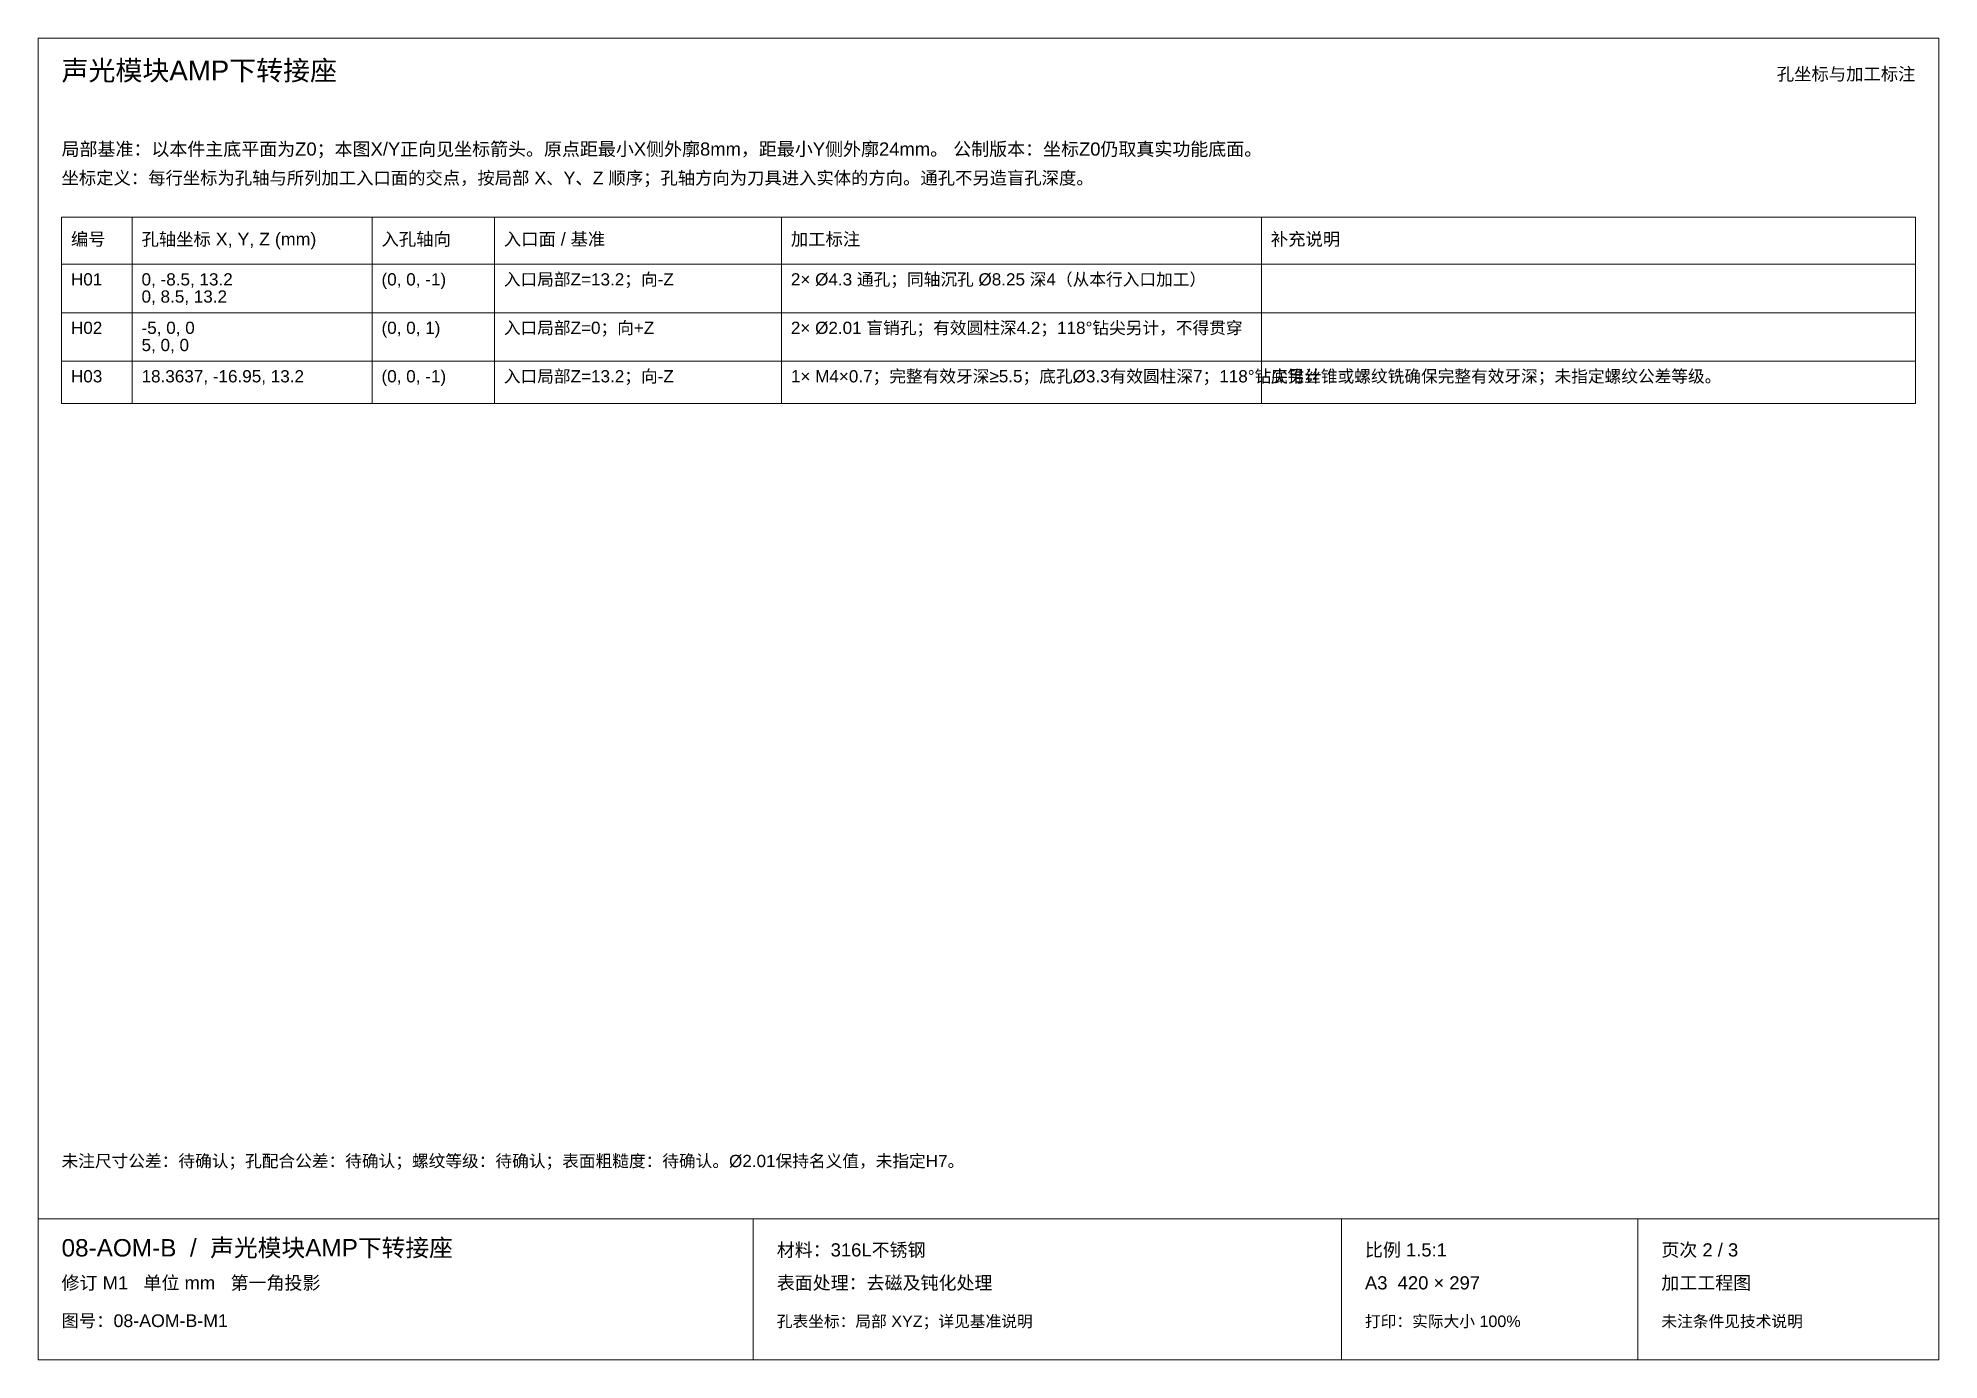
# Paper-space layout '02_孔表及加工说明' of a CAD drawing. Header units: millimetres. Extents: x 8 to 412, y 8 to 289.
import ezdxf
from ezdxf.enums import TextEntityAlignment as Align

# ---------------------------------------------------------------- set-up
doc = ezdxf.new("R2010")
doc.units = ezdxf.units.MM
doc.layers.add('ANNOTATIONS', color=7, linetype='CONTINUOUS', lineweight=18)
doc.styles.add('CJK', font='Arial Unicode.ttf')

psp = doc.layouts.new('02_孔表及加工说明')

# ---------------------------------------------------------------- linework, layer by layer
at = {"layer": 'ANNOTATIONS'}
for p, q in [((412, 289), (8, 289)), ((8, 289), (8, 8)), ((412, 8), (412, 289)), ((28, 250.9), (13, 250.9)), ((13, 250.9), (13, 240.9)), ((28, 240.9), (28, 250.9)), ((79, 250.9), (28, 250.9)), ((28, 250.9), (28, 240.9)), ((79, 240.9), (79, 250.9)), ((105, 250.9), (79, 250.9)), ((79, 250.9), (79, 240.9)), ((105, 240.9), (105, 250.9)), ((166, 250.9), (105, 250.9)), ((105, 250.9), (105, 240.9)), ((166, 240.9), (166, 250.9)), ((268, 250.9), (166, 250.9)), ((166, 250.9), (166, 240.9)), ((268, 240.9), (268, 250.9)), ((407, 250.9), (268, 250.9)), ((268, 250.9), (268, 240.9)), ((407, 240.9), (407, 250.9)), ((13, 240.9), (28, 240.9)), ((28, 240.9), (13, 240.9)), ((13, 240.9), (13, 230.6)), ((28, 240.9), (79, 240.9)), ((28, 230.6), (28, 240.9)), ((79, 240.9), (28, 240.9)), ((28, 240.9), (28, 230.6)), ((79, 240.9), (105, 240.9)), ((79, 230.6), (79, 240.9)), ((105, 240.9), (79, 240.9)), ((79, 240.9), (79, 230.6)), ((105, 240.9), (166, 240.9)), ((105, 230.6), (105, 240.9)), ((166, 240.9), (105, 240.9)), ((105, 240.9), (105, 230.6)), ((166, 240.9), (268, 240.9)), ((166, 230.6), (166, 240.9)), ((268, 240.9), (166, 240.9)), ((166, 240.9), (166, 230.6)), ((268, 240.9), (407, 240.9)), ((268, 230.6), (268, 240.9)), ((407, 240.9), (268, 240.9)), ((268, 240.9), (268, 230.6)), ((407, 230.6), (407, 240.9)), ((13, 230.6), (28, 230.6)), ((28, 230.6), (13, 230.6)), ((13, 230.6), (13, 220.3)), ((28, 230.6), (79, 230.6)), ((28, 220.3), (28, 230.6)), ((79, 230.6), (28, 230.6)), ((28, 230.6), (28, 220.3)), ((79, 230.6), (105, 230.6)), ((79, 220.3), (79, 230.6)), ((105, 230.6), (79, 230.6)), ((79, 230.6), (79, 220.3)), ((105, 230.6), (166, 230.6)), ((105, 220.3), (105, 230.6)), ((166, 230.6), (105, 230.6)), ((105, 230.6), (105, 220.3)), ((166, 230.6), (268, 230.6)), ((166, 220.3), (166, 230.6)), ((268, 230.6), (166, 230.6)), ((166, 230.6), (166, 220.3)), ((268, 230.6), (407, 230.6)), ((268, 220.3), (268, 230.6)), ((407, 230.6), (268, 230.6)), ((268, 230.6), (268, 220.3)), ((407, 220.3), (407, 230.6)), ((13, 220.3), (28, 220.3)), ((28, 220.3), (13, 220.3)), ((13, 220.3), (13, 211.3)), ((28, 220.3), (79, 220.3)), ((28, 211.3), (28, 220.3)), ((79, 220.3), (28, 220.3)), ((28, 220.3), (28, 211.3)), ((79, 220.3), (105, 220.3)), ((79, 211.3), (79, 220.3)), ((105, 220.3), (79, 220.3)), ((79, 220.3), (79, 211.3)), ((105, 220.3), (166, 220.3)), ((105, 211.3), (105, 220.3)), ((166, 220.3), (105, 220.3)), ((105, 220.3), (105, 211.3)), ((166, 220.3), (268, 220.3)), ((166, 211.3), (166, 220.3)), ((268, 220.3), (166, 220.3)), ((166, 220.3), (166, 211.3)), ((268, 220.3), (407, 220.3)), ((268, 211.3), (268, 220.3)), ((407, 220.3), (268, 220.3)), ((268, 220.3), (268, 211.3)), ((407, 211.3), (407, 220.3)), ((13, 211.3), (28, 211.3)), ((28, 211.3), (79, 211.3)), ((79, 211.3), (105, 211.3)), ((105, 211.3), (166, 211.3)), ((166, 211.3), (268, 211.3)), ((268, 211.3), (407, 211.3)), ((8, 38), (412, 38)), ((160, 8), (160, 38)), ((285, 8), (285, 38)), ((348, 8), (348, 38)), ((8, 8), (412, 8))]:
    psp.add_line(p, q, dxfattribs=at)

# ---------------------------------------------------------------- texts
at = {"layer": 'ANNOTATIONS', "style": 'CJK'}
for s, height, p in [('声光模块AMP下转接座', 4.2, (13, 280)), ('局部基准：以本件主底平面为Z0；本图X/Y正向见坐标箭头。原点距最小X侧外廓8mm，距最小Y侧外廓24mm。 公制版本：坐标Z0仍取真实功能底面。', 2.8, (13, 264)), ('坐标定义：每行坐标为孔轴与所列加工入口面的交点，按局部 X、Y、Z 顺序；孔轴方向为刀具进入实体的方向。通孔不另造盲孔深度。', 2.7, (13, 257.9)), ('编号', 2.7, (15, 244.9)), ('孔轴坐标 X, Y, Z (mm)', 2.7, (30, 244.9)), ('入孔轴向', 2.7, (81, 244.9)), ('入口面 / 基准', 2.7, (107, 244.9)), ('加工标注', 2.7, (168, 244.9)), ('补充说明', 2.7, (270, 244.9)), ('H01', 2.6, (15, 236.4)), ('0, -8.5, 13.2', 2.6, (30, 236.4)), ('(0, 0, -1)', 2.6, (81, 236.4)), ('入口局部Z=13.2；向-Z', 2.6, (107, 236.4)), ('2× Ø4.3 通孔；同轴沉孔 Ø8.25 深4（从本行入口加工）', 2.6, (168, 236.4)), ('0, 8.5, 13.2', 2.6, (30, 232.75)), ('H02', 2.6, (15, 226.1)), ('-5, 0, 0', 2.6, (30, 226.1)), ('(0, 0, 1)', 2.6, (81, 226.1)), ('入口局部Z=0；向+Z', 2.6, (107, 226.1)), ('2× Ø2.01 盲销孔；有效圆柱深4.2；118°钻尖另计，不得贯穿', 2.6, (168, 226.1)), ('5, 0, 0', 2.6, (30, 222.45)), ('H03', 2.6, (15, 215.8)), ('18.3637, -16.95, 13.2', 2.6, (30, 215.8)), ('(0, 0, -1)', 2.6, (81, 215.8)), ('入口局部Z=13.2；向-Z', 2.6, (107, 215.8)), ('1× M4×0.7；完整有效牙深≥5.5；底孔Ø3.3有效圆柱深7；118°钻尖另计', 2.6, (168, 215.8)), ('底锥丝锥或螺纹铣确保完整有效牙深；未指定螺纹公差等级。', 2.6, (270, 215.8)), ('未注尺寸公差：待确认；孔配合公差：待确认；螺纹等级：待确认；表面粗糙度：待确认。Ø2.01保持名义值，未指定H7。', 2.6, (13, 49)), ('08-AOM-B  /  声光模块AMP下转接座', 3.7, (13, 30)), ('材料：316L不锈钢', 2.8, (165, 30)), ('比例 1.5:1', 2.8, (290, 30)), ('页次 2 / 3', 2.8, (353, 30)), ('修订 M1   单位 mm   第一角投影', 2.8, (13, 23)), ('表面处理：去磁及钝化处理', 2.8, (165, 23)), ('A3  420 × 297', 2.8, (290, 23)), ('加工工程图', 2.8, (353, 23)), ('图号：08-AOM-B-M1', 2.7, (13, 15)), ('孔表坐标：局部 XYZ；详见基准说明', 2.45, (165, 15)), ('打印：实际大小 100%', 2.45, (290, 15)), ('未注条件见技术说明', 2.45, (353, 15))]:
    psp.add_text(s, height=height, dxfattribs=at).set_placement(p)
psp.add_text('孔坐标与加工标注', height=2.7, dxfattribs=at).set_placement((407, 280), align=Align.RIGHT)

doc.saveas('drawing.dxf')
